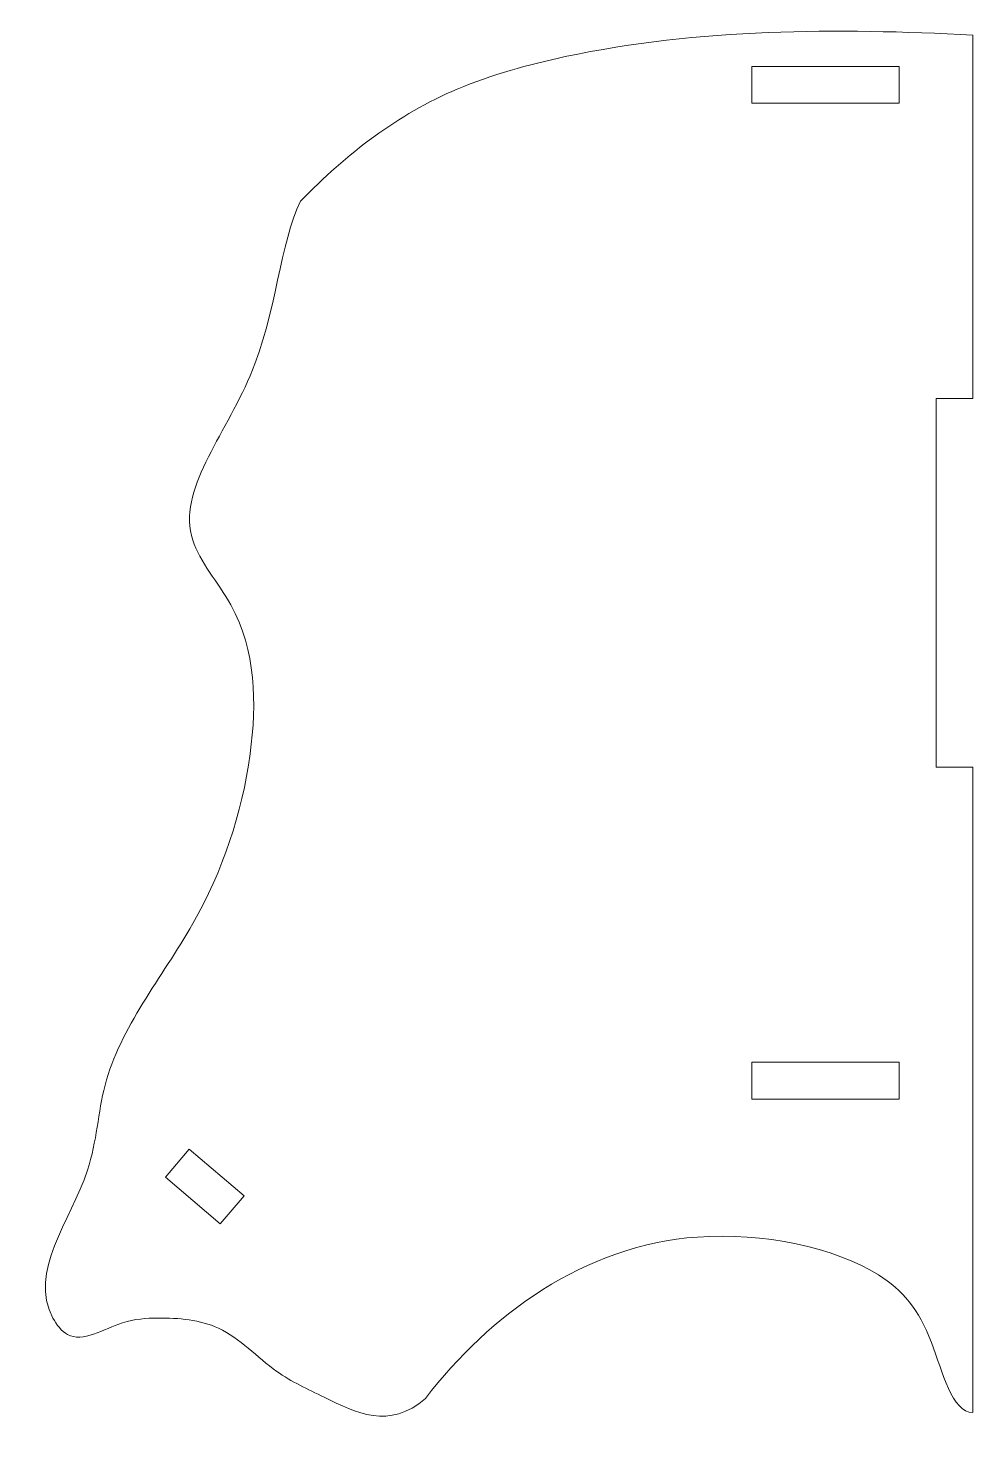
# Model space of a CAD drawing. Header units: inches. Extents: x 4.35 to 7.56, y 10.11 to 14.86.
import ezdxf

# ---------------------------------------------------------------- set-up
doc = ezdxf.new("R2010")
doc.units = ezdxf.units.IN
doc.header["$MEASUREMENT"] = 0

msp = doc.modelspace()

# ---------------------------------------------------------------- linework, layer by layer
at = {"color": 7, "linetype": 'Continuous', "lineweight": 15}
for p, q in [((7.5558, 13.6074), (7.5558, 14.8386)), ((7.3058, 14.7324), (6.8058, 14.7324)), ((6.8058, 14.7324), (6.8058, 14.6074)), ((7.3058, 14.7324), (7.3058, 14.6074)), ((7.3058, 14.6074), (6.8058, 14.6074)), ((7.4308, 13.6074), (7.4308, 12.3574)), ((7.4308, 13.6074), (7.5558, 13.6074)), ((7.4308, 12.3574), (7.5558, 12.3574)), ((7.5558, 10.17), (7.5558, 12.3574)), ((7.3058, 11.3574), (6.8058, 11.3574)), ((6.8058, 11.2324), (6.8058, 11.3574)), ((7.3058, 11.2324), (7.3058, 11.3574)), ((7.3058, 11.2324), (6.8058, 11.2324)), ((4.8174, 10.9675), (4.8983, 11.0628)), ((5.0841, 10.905), (4.8983, 11.0628)), ((4.8174, 10.9675), (5.0031, 10.8097)), ((5.0841, 10.905), (5.0031, 10.8097))]:
    msp.add_line(p, q, dxfattribs=at)
for points, knots in [([(7.5558, 14.8386), (7.0916, 14.8624), (6.502, 14.8624), (5.7033, 14.6447), (5.4325, 14.4378), (5.2756, 14.2753)], [0.5494257, 0.5494257, 0.5494257, 0.5494257, 0.8056036, 0.8761966, 1, 1, 1, 1]), ([(5.2756, 14.2753), (5.2057, 14.1356), (5.1858, 13.6699), (4.7871, 13.2163), (5.1226, 12.8438), (5.1319, 12.3591), (4.945, 11.8086), (4.596, 11.3946), (4.5796, 10.9185), (4.3307, 10.6218), (4.5093, 10.3883), (4.6524, 10.4833), (4.8186, 10.4946), (5.0226, 10.4772), (5.1707, 10.3086), (5.4087, 10.1988), (5.5756, 10.1111), (5.6996, 10.2183)], [0, 0, 0, 0, 0.114205, 0.223624, 0.27087, 0.365219, 0.477902, 0.593513, 0.648017, 0.743465, 0.757288, 0.792685, 0.815193, 0.853743, 0.899322, 0.933315, 1, 1, 1, 1]), ([(5.6996, 10.2183), (5.9172, 10.5009), (6.4165, 10.8712), (7.222, 10.7013), (7.4185, 10.4637), (7.4839, 10.1708), (7.5558, 10.17)], [0, 0, 0, 0, 0.461149, 0.724472, 0.870774, 1, 1, 1, 1])]:
    msp.add_open_spline(points, degree=3, knots=knots, dxfattribs=at)

doc.saveas('drawing.dxf')
